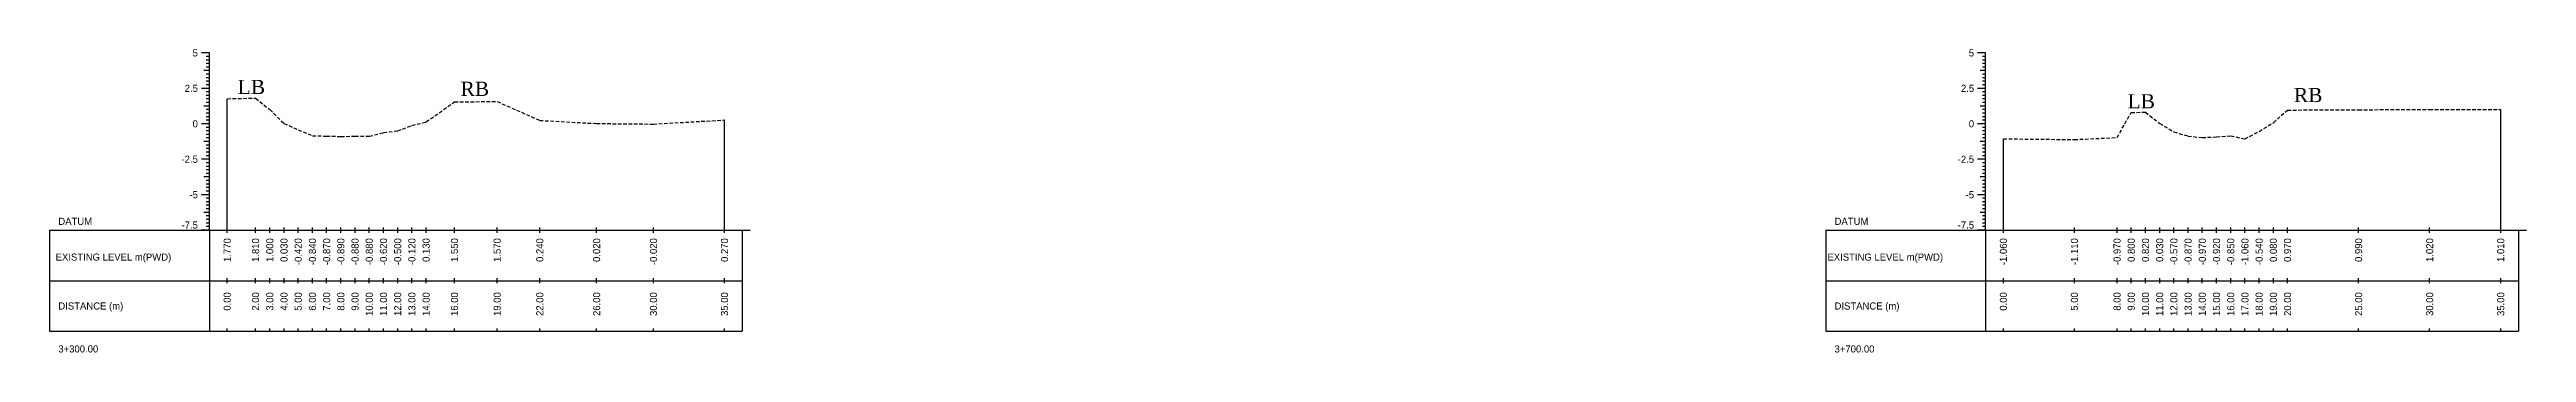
# Model space of a CAD drawing. Header units: inches. Extents: x 6579 to 9220, y -2276 to -1013.
# Drawn here: x 8405.2 to 8579.5, y -1244.5 to -1223.1 of the extents above; entities that cross this region are included whole.
import ezdxf
from ezdxf.enums import TextEntityAlignment as Align

# ---------------------------------------------------------------- set-up
doc = ezdxf.new("R2010")
doc.units = ezdxf.units.IN
doc.header["$MEASUREMENT"] = 0
doc.linetypes.add('HIDDEN', pattern=[0.375, 0.25, -0.125])
doc.layers.add('CS_Drawing', color=7, linetype='Continuous')
doc.layers.add('GL', color=3, linetype='HIDDEN')
doc.styles.add('romans', font='romans.shx')

msp = doc.modelspace()

# ---------------------------------------------------------------- linework, layer by layer
at = {"layer": 'CS_Drawing'}
for p, q in [((8416.45, -1223.39), (8415.89, -1223.39)), ((8416.45, -1223.39), (8416.06, -1223.39)), ((8416.45, -1223.39), (8416.22, -1223.39)), ((8416.45, -1223.64), (8416.22, -1223.64)), ((8416.45, -1235.89), (8416.45, -1223.39)), ((8541.45, -1223.39), (8540.89, -1223.39)), ((8541.45, -1223.39), (8541.06, -1223.39)), ((8541.45, -1223.39), (8541.22, -1223.39)), ((8541.45, -1223.64), (8541.22, -1223.64)), ((8541.45, -1235.89), (8541.45, -1223.39)), ((8416.45, -1224.64), (8416.06, -1224.64)), ((8416.45, -1223.89), (8416.22, -1223.89)), ((8416.45, -1224.14), (8416.22, -1224.14)), ((8416.45, -1224.39), (8416.22, -1224.39)), ((8416.45, -1224.64), (8416.22, -1224.64)), ((8416.45, -1224.89), (8416.22, -1224.89)), ((8416.45, -1225.14), (8416.22, -1225.14)), ((8416.45, -1225.39), (8416.22, -1225.39)), ((8541.45, -1224.64), (8541.06, -1224.64)), ((8541.45, -1223.89), (8541.22, -1223.89)), ((8541.45, -1224.14), (8541.22, -1224.14)), ((8541.45, -1224.39), (8541.22, -1224.39)), ((8541.45, -1224.64), (8541.22, -1224.64)), ((8541.45, -1224.89), (8541.22, -1224.89)), ((8541.45, -1225.14), (8541.22, -1225.14)), ((8541.45, -1225.39), (8541.22, -1225.39)), ((8416.45, -1225.89), (8415.89, -1225.89)), ((8416.45, -1225.89), (8416.06, -1225.89)), ((8416.45, -1227.14), (8416.06, -1227.14)), ((8416.45, -1225.64), (8416.22, -1225.64)), ((8416.45, -1225.89), (8416.22, -1225.89)), ((8416.45, -1226.14), (8416.22, -1226.14)), ((8416.45, -1226.39), (8416.22, -1226.39)), ((8416.45, -1226.64), (8416.22, -1226.64)), ((8416.45, -1226.89), (8416.22, -1226.89)), ((8416.45, -1227.14), (8416.22, -1227.14)), ((8417.7, -1235.89), (8417.7, -1226.62)), ((8541.45, -1225.89), (8540.89, -1225.89)), ((8541.45, -1225.89), (8541.06, -1225.89)), ((8541.45, -1227.14), (8541.06, -1227.14)), ((8541.45, -1225.64), (8541.22, -1225.64)), ((8541.45, -1225.89), (8541.22, -1225.89)), ((8541.45, -1226.14), (8541.22, -1226.14)), ((8541.45, -1226.39), (8541.22, -1226.39)), ((8541.45, -1226.64), (8541.22, -1226.64)), ((8541.45, -1226.89), (8541.22, -1226.89)), ((8541.45, -1227.14), (8541.22, -1227.14)), ((8416.45, -1228.39), (8415.89, -1228.39)), ((8416.45, -1228.39), (8416.06, -1228.39)), ((8416.45, -1227.39), (8416.22, -1227.39)), ((8416.45, -1227.64), (8416.22, -1227.64)), ((8416.45, -1227.89), (8416.22, -1227.89)), ((8416.45, -1228.14), (8416.22, -1228.14)), ((8416.45, -1228.39), (8416.22, -1228.39)), ((8416.45, -1228.64), (8416.22, -1228.64)), ((8416.45, -1228.89), (8416.22, -1228.89)), ((8452.7, -1235.89), (8452.7, -1228.12)), ((8541.45, -1228.39), (8540.89, -1228.39)), ((8541.45, -1228.39), (8541.06, -1228.39)), ((8541.45, -1227.39), (8541.22, -1227.39)), ((8541.45, -1227.64), (8541.22, -1227.64)), ((8541.45, -1227.89), (8541.22, -1227.89)), ((8541.45, -1228.14), (8541.22, -1228.14)), ((8541.45, -1228.39), (8541.22, -1228.39)), ((8541.45, -1228.64), (8541.22, -1228.64)), ((8541.45, -1228.89), (8541.22, -1228.89)), ((8577.7, -1235.89), (8577.7, -1227.38)), ((8416.45, -1229.64), (8416.06, -1229.64)), ((8416.45, -1229.14), (8416.22, -1229.14)), ((8416.45, -1229.39), (8416.22, -1229.39)), ((8416.45, -1229.64), (8416.22, -1229.64)), ((8416.45, -1229.89), (8416.22, -1229.89)), ((8416.45, -1230.14), (8416.22, -1230.14)), ((8416.45, -1230.39), (8416.22, -1230.39)), ((8416.45, -1230.64), (8416.22, -1230.64)), ((8541.45, -1229.64), (8541.06, -1229.64)), ((8541.45, -1229.14), (8541.22, -1229.14)), ((8541.45, -1229.39), (8541.22, -1229.39)), ((8541.45, -1229.64), (8541.22, -1229.64)), ((8541.45, -1229.89), (8541.22, -1229.89)), ((8541.45, -1230.14), (8541.22, -1230.14)), ((8541.45, -1230.39), (8541.22, -1230.39)), ((8541.45, -1230.64), (8541.22, -1230.64)), ((8542.7, -1235.89), (8542.7, -1229.45)), ((8416.45, -1230.89), (8415.89, -1230.89)), ((8416.45, -1230.89), (8416.06, -1230.89)), ((8416.45, -1232.14), (8416.06, -1232.14)), ((8416.45, -1230.89), (8416.22, -1230.89)), ((8416.45, -1231.14), (8416.22, -1231.14)), ((8416.45, -1231.39), (8416.22, -1231.39)), ((8416.45, -1231.64), (8416.22, -1231.64)), ((8416.45, -1231.89), (8416.22, -1231.89)), ((8416.45, -1232.14), (8416.22, -1232.14)), ((8541.45, -1230.89), (8540.89, -1230.89)), ((8541.45, -1230.89), (8541.06, -1230.89)), ((8541.45, -1232.14), (8541.06, -1232.14)), ((8541.45, -1230.89), (8541.22, -1230.89)), ((8541.45, -1231.14), (8541.22, -1231.14)), ((8541.45, -1231.39), (8541.22, -1231.39)), ((8541.45, -1231.64), (8541.22, -1231.64)), ((8541.45, -1231.89), (8541.22, -1231.89)), ((8541.45, -1232.14), (8541.22, -1232.14)), ((8416.45, -1233.39), (8415.89, -1233.39)), ((8416.45, -1233.39), (8416.06, -1233.39)), ((8416.45, -1232.39), (8416.22, -1232.39)), ((8416.45, -1232.64), (8416.22, -1232.64)), ((8416.45, -1232.89), (8416.22, -1232.89)), ((8416.45, -1233.14), (8416.22, -1233.14)), ((8416.45, -1233.39), (8416.22, -1233.39)), ((8416.45, -1233.64), (8416.22, -1233.64)), ((8416.45, -1233.89), (8416.22, -1233.89)), ((8541.45, -1233.39), (8540.89, -1233.39)), ((8541.45, -1233.39), (8541.06, -1233.39)), ((8541.45, -1232.39), (8541.22, -1232.39)), ((8541.45, -1232.64), (8541.22, -1232.64)), ((8541.45, -1232.89), (8541.22, -1232.89)), ((8541.45, -1233.14), (8541.22, -1233.14)), ((8541.45, -1233.39), (8541.22, -1233.39)), ((8541.45, -1233.64), (8541.22, -1233.64)), ((8541.45, -1233.89), (8541.22, -1233.89)), ((8416.45, -1234.64), (8416.06, -1234.64)), ((8416.45, -1234.14), (8416.22, -1234.14)), ((8416.45, -1234.39), (8416.22, -1234.39)), ((8416.45, -1234.64), (8416.22, -1234.64)), ((8416.45, -1234.89), (8416.22, -1234.89)), ((8416.45, -1235.14), (8416.22, -1235.14)), ((8416.45, -1235.39), (8416.22, -1235.39)), ((8416.45, -1235.64), (8416.22, -1235.64)), ((8417.7, -1236.08), (8417.7, -1235.71)), ((8419.7, -1236.08), (8419.7, -1235.71)), ((8420.7, -1236.08), (8420.7, -1235.71)), ((8421.7, -1236.08), (8421.7, -1235.71)), ((8422.7, -1236.08), (8422.7, -1235.71)), ((8423.7, -1236.08), (8423.7, -1235.71)), ((8424.7, -1236.08), (8424.7, -1235.71)), ((8425.7, -1236.08), (8425.7, -1235.71)), ((8426.7, -1236.08), (8426.7, -1235.71)), ((8427.7, -1236.08), (8427.7, -1235.71)), ((8428.7, -1236.08), (8428.7, -1235.71)), ((8429.7, -1236.08), (8429.7, -1235.71)), ((8430.7, -1236.08), (8430.7, -1235.71)), ((8431.7, -1236.08), (8431.7, -1235.71)), ((8433.7, -1236.08), (8433.7, -1235.71)), ((8436.7, -1236.08), (8436.7, -1235.71)), ((8439.7, -1236.08), (8439.7, -1235.71)), ((8443.7, -1236.08), (8443.7, -1235.71)), ((8447.7, -1236.08), (8447.7, -1235.71)), ((8452.7, -1236.08), (8452.7, -1235.71)), ((8541.45, -1234.64), (8541.06, -1234.64)), ((8541.45, -1234.14), (8541.22, -1234.14)), ((8541.45, -1234.39), (8541.22, -1234.39)), ((8541.45, -1234.64), (8541.22, -1234.64)), ((8541.45, -1234.89), (8541.22, -1234.89)), ((8541.45, -1235.14), (8541.22, -1235.14)), ((8541.45, -1235.39), (8541.22, -1235.39)), ((8541.45, -1235.64), (8541.22, -1235.64)), ((8542.7, -1236.08), (8542.7, -1235.71)), ((8547.7, -1236.08), (8547.7, -1235.71)), ((8550.7, -1236.08), (8550.7, -1235.71)), ((8551.7, -1236.08), (8551.7, -1235.71)), ((8552.7, -1236.08), (8552.7, -1235.71)), ((8553.7, -1236.08), (8553.7, -1235.71)), ((8554.7, -1236.08), (8554.7, -1235.71)), ((8555.7, -1236.08), (8555.7, -1235.71)), ((8556.7, -1236.08), (8556.7, -1235.71)), ((8557.7, -1236.08), (8557.7, -1235.71)), ((8558.7, -1236.08), (8558.7, -1235.71)), ((8559.7, -1236.08), (8559.7, -1235.71)), ((8560.7, -1236.08), (8560.7, -1235.71)), ((8561.7, -1236.08), (8561.7, -1235.71)), ((8562.7, -1236.08), (8562.7, -1235.71)), ((8567.7, -1236.08), (8567.7, -1235.71)), ((8572.7, -1236.08), (8572.7, -1235.71)), ((8577.7, -1236.08), (8577.7, -1235.71)), ((8405.2, -1235.89), (8416.45, -1235.89)), ((8405.2, -1235.89), (8405.2, -1243.02)), ((8416.45, -1235.89), (8415.89, -1235.89)), ((8416.45, -1235.89), (8416.06, -1235.89)), ((8416.45, -1235.89), (8416.22, -1235.89)), ((8416.45, -1235.89), (8453.95, -1235.89)), ((8416.45, -1235.89), (8416.45, -1243.02)), ((8453.95, -1235.89), (8454.51, -1235.89)), ((8453.95, -1235.89), (8454.34, -1235.89)), ((8453.95, -1235.89), (8454.17, -1235.89)), ((8453.95, -1235.89), (8453.95, -1243.02)), ((8530.2, -1235.89), (8541.45, -1235.89)), ((8530.2, -1235.89), (8530.2, -1243.02)), ((8541.45, -1235.89), (8540.89, -1235.89)), ((8541.45, -1235.89), (8541.06, -1235.89)), ((8541.45, -1235.89), (8541.22, -1235.89)), ((8541.45, -1235.89), (8578.95, -1235.89)), ((8541.45, -1235.89), (8541.45, -1243.02)), ((8578.95, -1235.89), (8579.51, -1235.89)), ((8578.95, -1235.89), (8579.34, -1235.89)), ((8578.95, -1235.89), (8579.17, -1235.89)), ((8578.95, -1235.89), (8578.95, -1243.02)), ((8417.7, -1239.64), (8417.7, -1239.27)), ((8419.7, -1239.64), (8419.7, -1239.27)), ((8420.7, -1239.64), (8420.7, -1239.27)), ((8421.7, -1239.64), (8421.7, -1239.27)), ((8422.7, -1239.64), (8422.7, -1239.27)), ((8423.7, -1239.64), (8423.7, -1239.27)), ((8424.7, -1239.64), (8424.7, -1239.27)), ((8425.7, -1239.64), (8425.7, -1239.27)), ((8426.7, -1239.64), (8426.7, -1239.27)), ((8427.7, -1239.64), (8427.7, -1239.27)), ((8428.7, -1239.64), (8428.7, -1239.27)), ((8429.7, -1239.64), (8429.7, -1239.27)), ((8430.7, -1239.64), (8430.7, -1239.27)), ((8431.7, -1239.64), (8431.7, -1239.27)), ((8433.7, -1239.64), (8433.7, -1239.27)), ((8436.7, -1239.64), (8436.7, -1239.27)), ((8439.7, -1239.64), (8439.7, -1239.27)), ((8443.7, -1239.64), (8443.7, -1239.27)), ((8447.7, -1239.64), (8447.7, -1239.27)), ((8452.7, -1239.64), (8452.7, -1239.27)), ((8542.7, -1239.64), (8542.7, -1239.27)), ((8547.7, -1239.64), (8547.7, -1239.27)), ((8550.7, -1239.64), (8550.7, -1239.27)), ((8551.7, -1239.64), (8551.7, -1239.27)), ((8552.7, -1239.64), (8552.7, -1239.27)), ((8553.7, -1239.64), (8553.7, -1239.27)), ((8554.7, -1239.64), (8554.7, -1239.27)), ((8555.7, -1239.64), (8555.7, -1239.27)), ((8556.7, -1239.64), (8556.7, -1239.27)), ((8557.7, -1239.64), (8557.7, -1239.27)), ((8558.7, -1239.64), (8558.7, -1239.27)), ((8559.7, -1239.64), (8559.7, -1239.27)), ((8560.7, -1239.64), (8560.7, -1239.27)), ((8561.7, -1239.64), (8561.7, -1239.27)), ((8562.7, -1239.64), (8562.7, -1239.27)), ((8567.7, -1239.64), (8567.7, -1239.27)), ((8572.7, -1239.64), (8572.7, -1239.27)), ((8577.7, -1239.64), (8577.7, -1239.27)), ((8405.2, -1239.46), (8416.45, -1239.46)), ((8416.45, -1239.46), (8453.95, -1239.46)), ((8416.45, -1239.46), (8453.95, -1239.46)), ((8530.2, -1239.46), (8541.45, -1239.46)), ((8541.45, -1239.46), (8578.95, -1239.46)), ((8541.45, -1239.46), (8578.95, -1239.46)), ((8417.7, -1243.02), (8417.7, -1242.83)), ((8419.7, -1243.02), (8419.7, -1242.83)), ((8420.7, -1243.02), (8420.7, -1242.83)), ((8421.7, -1243.02), (8421.7, -1242.83)), ((8422.7, -1243.02), (8422.7, -1242.83)), ((8423.7, -1243.02), (8423.7, -1242.83)), ((8424.7, -1243.02), (8424.7, -1242.83)), ((8425.7, -1243.02), (8425.7, -1242.83)), ((8426.7, -1243.02), (8426.7, -1242.83)), ((8427.7, -1243.02), (8427.7, -1242.83)), ((8428.7, -1243.02), (8428.7, -1242.83)), ((8429.7, -1243.02), (8429.7, -1242.83)), ((8430.7, -1243.02), (8430.7, -1242.83)), ((8431.7, -1243.02), (8431.7, -1242.83)), ((8433.7, -1243.02), (8433.7, -1242.83)), ((8436.7, -1243.02), (8436.7, -1242.83)), ((8439.7, -1243.02), (8439.7, -1242.83)), ((8443.7, -1243.02), (8443.7, -1242.83)), ((8447.7, -1243.02), (8447.7, -1242.83)), ((8452.7, -1243.02), (8452.7, -1242.83)), ((8542.7, -1243.02), (8542.7, -1242.83)), ((8547.7, -1243.02), (8547.7, -1242.83)), ((8550.7, -1243.02), (8550.7, -1242.83)), ((8551.7, -1243.02), (8551.7, -1242.83)), ((8552.7, -1243.02), (8552.7, -1242.83)), ((8553.7, -1243.02), (8553.7, -1242.83)), ((8554.7, -1243.02), (8554.7, -1242.83)), ((8555.7, -1243.02), (8555.7, -1242.83)), ((8556.7, -1243.02), (8556.7, -1242.83)), ((8557.7, -1243.02), (8557.7, -1242.83)), ((8558.7, -1243.02), (8558.7, -1242.83)), ((8559.7, -1243.02), (8559.7, -1242.83)), ((8560.7, -1243.02), (8560.7, -1242.83)), ((8561.7, -1243.02), (8561.7, -1242.83)), ((8562.7, -1243.02), (8562.7, -1242.83)), ((8567.7, -1243.02), (8567.7, -1242.83)), ((8572.7, -1243.02), (8572.7, -1242.83)), ((8577.7, -1243.02), (8577.7, -1242.83)), ((8405.2, -1243.02), (8416.45, -1243.02)), ((8416.45, -1243.02), (8453.95, -1243.02)), ((8530.2, -1243.02), (8541.45, -1243.02)), ((8541.45, -1243.02), (8578.95, -1243.02))]:
    msp.add_line(p, q, dxfattribs=at)
at = {"layer": 'GL'}
for points in [[(8417.7, -1226.62), (8419.7, -1226.58), (8420.7, -1227.39), (8421.7, -1228.36), (8422.7, -1228.81), (8423.7, -1229.23), (8424.7, -1229.26), (8425.7, -1229.28), (8426.7, -1229.27), (8427.7, -1229.27), (8428.7, -1229.01), (8429.7, -1228.89), (8430.7, -1228.51), (8431.7, -1228.26), (8433.7, -1226.84), (8436.7, -1226.82), (8439.7, -1228.15), (8443.7, -1228.37), (8447.7, -1228.41), (8452.7, -1228.12)], [(8542.7, -1229.45), (8547.7, -1229.5), (8550.7, -1229.36), (8551.7, -1227.59), (8552.7, -1227.57), (8553.7, -1228.36), (8554.7, -1228.96), (8555.7, -1229.26), (8556.7, -1229.36), (8557.7, -1229.31), (8558.7, -1229.24), (8559.7, -1229.45), (8560.7, -1228.93), (8561.7, -1228.31), (8562.7, -1227.42), (8567.7, -1227.4), (8572.7, -1227.37), (8577.7, -1227.38)]]:
    msp.add_lwpolyline(points, dxfattribs=at)

# ---------------------------------------------------------------- texts
at = {"char_height": 1, "width": 263.4059, "attachment_point": 1, "style": 'romans'}
for s, insert in [('{\\fTimes New Roman|b0|i0|c0|p18;LB}', (8418.44, -1225.29)), ('{\\fTimes New Roman|b0|i0|c0|p18;RB}', (8434.12, -1225.42)), ('{\\fTimes New Roman|b0|i0|c0|p18;LB}', (8551.44, -1226.3)), ('{\\fTimes New Roman|b0|i0|c0|p18;RB}', (8563.14, -1225.86))]:
    msp.add_mtext(s, dxfattribs=dict(at, insert=insert))
at = {"layer": 'CS_Drawing'}
for s, p in [('5', (8415.64, -1223.39)), ('5', (8540.64, -1223.39)), ('2.5', (8415.64, -1225.89)), ('2.5', (8540.64, -1225.89)), ('0', (8415.64, -1228.39)), ('0', (8540.64, -1228.39)), ('-2.5', (8415.64, -1230.89)), ('-2.5', (8540.64, -1230.89)), ('-5', (8415.64, -1233.39)), ('-5', (8540.64, -1233.39))]:
    msp.add_text(s, height=0.5, dxfattribs=at).set_placement(p, align=Align.MIDDLE_RIGHT)
for s, p in [('DATUM', (8405.82, -1235.27)), ('DATUM', (8530.82, -1235.27)), ('EXISTING LEVEL m(PWD)', (8405.63, -1237.79)), ('EXISTING LEVEL m(PWD)', (8530.32, -1237.79)), ('DISTANCE (m)', (8405.82, -1241.24)), ('DISTANCE (m)', (8530.82, -1241.24)), ('3+300.00', (8405.82, -1244.27)), ('3+700.00', (8530.82, -1244.27))]:
    msp.add_text(s, height=0.5, dxfattribs=at).set_placement(p, align=Align.MIDDLE_LEFT)
for p in [(8415.64, -1235.78), (8540.64, -1235.78)]:
    msp.add_text('-7.5', height=0.5, dxfattribs=at).set_placement(p, align=Align.RIGHT)
for s, p in [('1.770', (8417.7, -1236.46)), ('1.810', (8419.7, -1236.46)), ('1.000', (8420.7, -1236.46)), ('0.030', (8421.7, -1236.46)), ('-0.420', (8422.7, -1236.46)), ('-0.840', (8423.7, -1236.46)), ('-0.870', (8424.7, -1236.46)), ('-0.890', (8425.7, -1236.46)), ('-0.880', (8426.7, -1236.46)), ('-0.880', (8427.7, -1236.46)), ('-0.620', (8428.7, -1236.46)), ('-0.500', (8429.7, -1236.46)), ('-0.120', (8430.7, -1236.46)), ('0.130', (8431.7, -1236.46)), ('1.550', (8433.7, -1236.46)), ('1.570', (8436.7, -1236.46)), ('0.240', (8439.7, -1236.46)), ('0.020', (8443.7, -1236.46)), ('-0.020', (8447.7, -1236.46)), ('0.270', (8452.7, -1236.46)), ('-1.060', (8542.7, -1236.46)), ('-1.110', (8547.7, -1236.46)), ('-0.970', (8550.7, -1236.46)), ('0.800', (8551.7, -1236.46)), ('0.820', (8552.7, -1236.46)), ('0.030', (8553.7, -1236.46)), ('-0.570', (8554.7, -1236.46)), ('-0.870', (8555.7, -1236.46)), ('-0.970', (8556.7, -1236.46)), ('-0.920', (8557.7, -1236.46)), ('-0.850', (8558.7, -1236.46)), ('-1.060', (8559.7, -1236.46)), ('-0.540', (8560.7, -1236.46)), ('0.080', (8561.7, -1236.46)), ('0.970', (8562.7, -1236.46)), ('0.990', (8567.7, -1236.46)), ('1.020', (8572.7, -1236.46)), ('1.010', (8577.7, -1236.46)), ('0.00', (8417.7, -1240.27)), ('2.00', (8419.7, -1240.27)), ('3.00', (8420.7, -1240.27)), ('4.00', (8421.7, -1240.27)), ('5.00', (8422.7, -1240.27)), ('6.00', (8423.7, -1240.27)), ('7.00', (8424.7, -1240.27)), ('8.00', (8425.7, -1240.27)), ('9.00', (8426.7, -1240.27)), ('10.00', (8427.7, -1240.27)), ('11.00', (8428.7, -1240.27)), ('12.00', (8429.7, -1240.27)), ('13.00', (8430.7, -1240.27)), ('14.00', (8431.7, -1240.27)), ('16.00', (8433.7, -1240.27)), ('19.00', (8436.7, -1240.27)), ('22.00', (8439.7, -1240.27)), ('26.00', (8443.7, -1240.27)), ('30.00', (8447.7, -1240.27)), ('35.00', (8452.7, -1240.27)), ('0.00', (8542.7, -1240.27)), ('5.00', (8547.7, -1240.27)), ('8.00', (8550.7, -1240.27)), ('9.00', (8551.7, -1240.27)), ('10.00', (8552.7, -1240.27)), ('11.00', (8553.7, -1240.27)), ('12.00', (8554.7, -1240.27)), ('13.00', (8555.7, -1240.27)), ('14.00', (8556.7, -1240.27)), ('15.00', (8557.7, -1240.27)), ('16.00', (8558.7, -1240.27)), ('17.00', (8559.7, -1240.27)), ('18.00', (8560.7, -1240.27)), ('19.00', (8561.7, -1240.27)), ('20.00', (8562.7, -1240.27)), ('25.00', (8567.7, -1240.27)), ('30.00', (8572.7, -1240.27)), ('35.00', (8577.7, -1240.27))]:
    msp.add_text(s, height=0.5, rotation=90, dxfattribs=at).set_placement(p, align=Align.MIDDLE_RIGHT)

doc.saveas('drawing.dxf')
